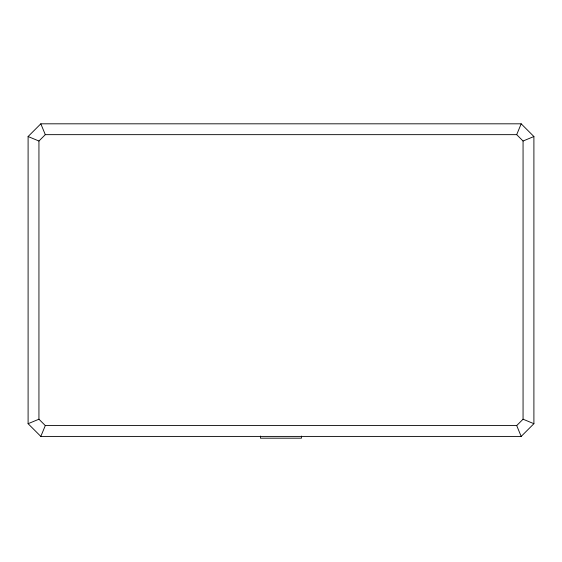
<?xml version="1.0" encoding="UTF-8"?>
<svg xmlns="http://www.w3.org/2000/svg" width="562" height="562" viewBox="0 0 562 562"><rect width="100%" height="100%" fill="white"/><g stroke="black" fill="none" stroke-linecap="round" stroke-linejoin="round"><path stroke-width="0.84" d="M40.815 436.414L521.185 436.414L533.9 423.699L533.9 136.524L521.185 123.816L40.815 123.816L28.1 136.524L28.1 423.699L40.815 436.414L45.304 425.575L516.696 425.575L523.06 419.21L523.06 141.02L516.696 134.655L45.304 134.655L38.94 141.02L38.94 419.21L45.304 425.575M516.696 134.655L521.185 123.816M523.06 141.02L533.9 136.524M28.1 423.699L38.94 419.21M28.1 136.524L38.94 141.02M523.06 419.21L533.9 423.699M516.696 425.575L521.185 436.414M40.815 123.816L45.304 134.655M301.464 436.07L301.464 438.184L260.424 438.184L260.424 436.07"/></g></svg>
